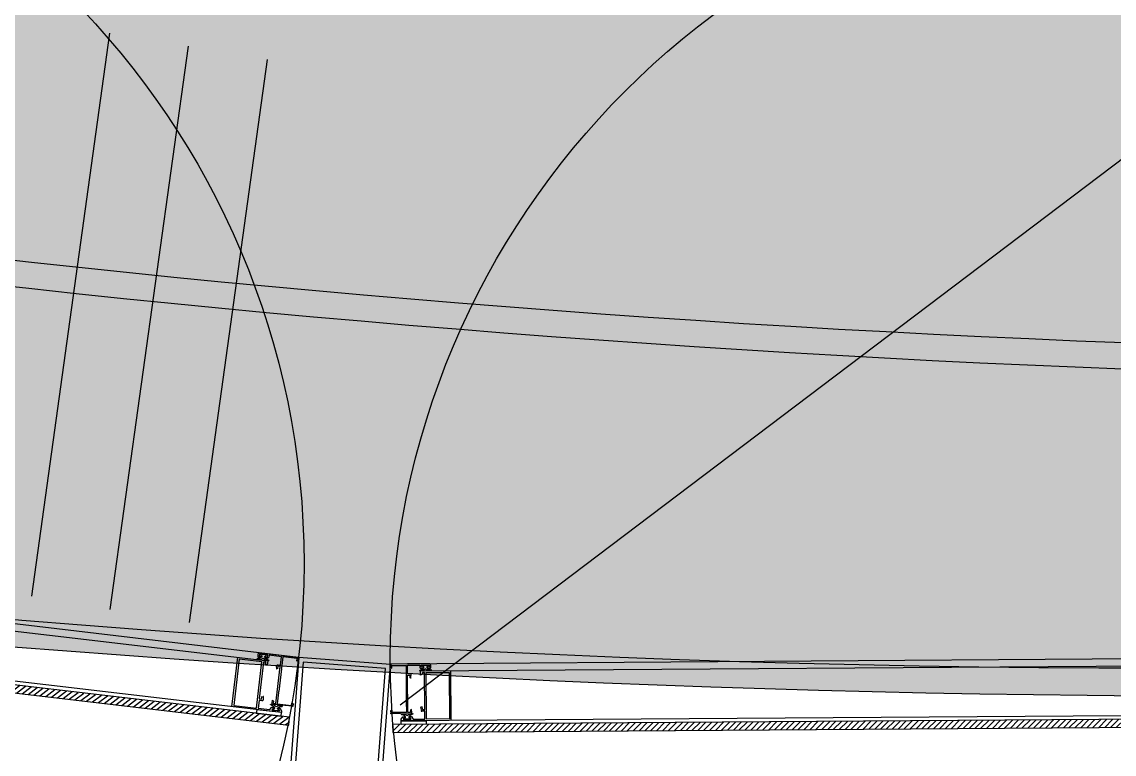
# Model space of a CAD drawing. Header units: millimetres. Extents: x 837300 to 838100, y 1173100 to 1173878.
# Drawn here: x 837829.23 to 837830.062, y 1173293.707 to 1173294.265 of the extents above; entities that cross this region are included whole.
import ezdxf

# ---------------------------------------------------------------- set-up
doc = ezdxf.new("R2010")
doc.units = ezdxf.units.MM
doc.linetypes.add('OLD-ANT-PLANTAS PROPUESTAS$0$KCIG-XR-ESTRUCTURA$0$PHANTOM2', pattern=[1.25, 0.625, -0.125, 0.125, -0.125, 0.125, -0.125])
for name, color, linetype in [('.', 255, 'Continuous'), ('INT-MUEBLES', 251, 'Continuous'), ('OLD-ANT-PLANTAS PROPUESTAS$0$A-BORDE DE LOSA PERFIL IPE', 2, 'Continuous'), ('OLD-ANT-PLANTAS PROPUESTAS$0$A-ESTRUCTURA', 5, 'Continuous'), ('OLD-ANT-PLANTAS PROPUESTAS$0$A-FONDO_253', 253, 'Continuous'), ('OLD-ANT-PLANTAS PROPUESTAS$0$KCIG-AP-DW-XR-VENTANERIA$0$A-A BORDILLO', 1, 'Continuous'), ('OLD-ANT-PLANTAS PROPUESTAS$0$KCIG-AP-DW-XR-VENTANERIA$0$A-A PERFIL ESTRUCTURAL VENTANERIA', 1, 'Continuous'), ('OLD-ANT-PLANTAS PROPUESTAS$0$KCIG-AP-DW-XR-VENTANERIA$0$A-Linea-1', 1, 'Continuous'), ('OLD-ANT-PLANTAS PROPUESTAS$0$KCIG-XR-ESTRUCTURA$0$A-estructura', 5, 'Continuous'), ('OLD-ANT-PLANTAS PROPUESTAS$0$KCIG-XR-ESTRUCTURA$0$G-LINEA DE EJE', 1, 'OLD-ANT-PLANTAS PROPUESTAS$0$KCIG-XR-ESTRUCTURA$0$PHANTOM2')]:
    doc.layers.add(name, color=color, linetype=linetype)
pattern_1 = [(360, (-849.747, 1687.621), (9e-16, 6.985), [5.08, -1.905]), (90, (-849.747, 1687.621), (-6.985, 9e-16), [5.08, -1.905])]
pattern_2 = [(360, (-849.822, 1688.314), (9e-16, 6.985), [5.08, -1.905]), (90, (-849.822, 1688.314), (-6.985, 9e-16), [5.08, -1.905])]

# ---------------------------------------------------------------- blocks, each defined once
blk = doc.blocks.new('OLD-ANT-PLANTAS PROPUESTAS$0$KCIG-XR-ESTRUCTURA$0$col 2')
at = {"layer": 'OLD-ANT-PLANTAS PROPUESTAS$0$KCIG-XR-ESTRUCTURA$0$G-LINEA DE EJE', "ltscale": 2}
blk.add_lwpolyline([(-2.77095, 0.00044), (2.76135, 0.00044)], dxfattribs=at)
blk = doc.blocks.new('OLD-ANT-PLANTAS PROPUESTAS$0$EST P2')
at = {"layer": 'OLD-ANT-PLANTAS PROPUESTAS$0$KCIG-XR-ESTRUCTURA$0$A-estructura'}
blk.add_blockref('OLD-ANT-PLANTAS PROPUESTAS$0$KCIG-XR-ESTRUCTURA$0$col 2', (2004.2953, -1443.47617), dxfattribs=at)
blk = doc.blocks.new('OLD-ANT-PLANTAS PROPUESTAS$0$KCIG-AP-DW-XR-VENTANERIA$0$A-VENT PERFIL EST')
h = blk.add_hatch()
h.set_pattern_fill('ANGLE', color=255, angle=-37.10164)
h.set_pattern_definition(pattern_1)
h.paths.add_polyline_path([(-0.035, 0.14), (0.035, 0.14), (0.035, 0), (-0.035, 0)])
h = blk.add_hatch()
h.set_pattern_fill('ANGLE', color=251, angle=-37.10164)
h.set_pattern_definition(pattern_1)
h.paths.add_polyline_path([(-0.0315, 0.1365), (0.0315, 0.1365), (0.0315, 0.0035), (-0.0315, 0.0035)], flags=16)
h.paths.add_polyline_path([(-0.035, 0.14), (0.035, 0.14), (0.035, 0), (-0.035, 0)])
at = {"layer": 'OLD-ANT-PLANTAS PROPUESTAS$0$KCIG-AP-DW-XR-VENTANERIA$0$A-A PERFIL ESTRUCTURAL VENTANERIA'}
for points in [[(-0.035, 0.14), (0.035, 0.14), (0.035, 0), (-0.035, 0)], [(-0.0315, 0.1365), (0.0315, 0.1365), (0.0315, 0.0035), (-0.0315, 0.0035)]]:
    blk.add_lwpolyline(points, close=True, dxfattribs=at)
blk = doc.blocks.new('*U214')
h = blk.add_hatch()
h.set_pattern_fill('ANGLE', color=255, angle=-37.10164)
h.set_pattern_definition(pattern_2)
edge = h.paths.add_edge_path()
edge.add_line((0.64378, -1.01252), (0.641, -1.0143))
edge.add_line((0.641, -1.0143), (0.64093, -1.01269))
edge.add_line((0.64093, -1.01269), (0.64193, -1.01205))
edge.add_line((0.64193, -1.01205), (0.64106, -1.0107))
edge.add_line((0.64106, -1.0107), (0.61733, -1.02594))
edge.add_line((0.61733, -1.02594), (0.61831, -1.02745))
edge.add_line((0.61831, -1.02745), (0.61982, -1.02648))
edge.add_arc((0.62004, -1.02681), 0.0004, 32.70472, 122.70469, ccw=False)
edge.add_line((0.62037, -1.0266), (0.62059, -1.02694))
edge.add_arc((0.62025, -1.02715), 0.0004, -57.29531, 32.70469, ccw=False)
edge.add_line((0.62047, -1.02749), (0.61853, -1.02873))
edge.add_arc((0.6181, -1.02806), 0.0008, 212.70468, 302.70468, ccw=False)
edge.add_line((0.61743, -1.02849), (0.61624, -1.02664))
edge.add_line((0.61624, -1.02664), (0.61128, -1.02983))
edge.add_line((0.61128, -1.02983), (0.61616, -1.03743))
edge.add_line((0.61616, -1.03743), (0.61842, -1.03744))
edge.add_line((0.61842, -1.03744), (0.6192, -1.03865))
edge.add_line((0.6192, -1.03865), (0.61687, -1.03864))
edge.add_line((0.61687, -1.03864), (0.62019, -1.0438))
edge.add_line((0.62019, -1.0438), (0.62114, -1.04168))
edge.add_line((0.62114, -1.04168), (0.62192, -1.04288))
edge.add_line((0.62192, -1.04288), (0.62096, -1.045))
edge.add_line((0.62096, -1.045), (0.61991, -1.04568))
edge.add_line((0.61991, -1.04568), (-0.03215, -0.03017))
edge.add_line((-0.03215, -0.03017), (-0.0311, -0.0295))
edge.add_line((-0.0311, -0.0295), (-0.02877, -0.02951))
edge.add_line((-0.02877, -0.02951), (-0.028, -0.03071))
edge.add_line((-0.028, -0.03071), (-0.03033, -0.0307))
edge.add_line((-0.03033, -0.0307), (-0.02701, -0.03586))
edge.add_line((-0.02701, -0.03586), (-0.02605, -0.03374))
edge.add_line((-0.02605, -0.03374), (-0.02528, -0.03495))
edge.add_line((-0.02528, -0.03495), (-0.02621, -0.03701))
edge.add_line((-0.02621, -0.03701), (-0.02133, -0.04462))
edge.add_line((-0.02133, -0.04462), (-0.01637, -0.04143))
edge.add_line((-0.01637, -0.04143), (-0.01755, -0.03958))
edge.add_arc((-0.01688, -0.03915), 0.0008, 122.70469, 212.7047, ccw=False)
edge.add_line((-0.01731, -0.03847), (-0.01538, -0.03723))
edge.add_arc((-0.01516, -0.03757), 0.0004, 32.70469, 122.7047, ccw=False)
edge.add_line((-0.01483, -0.03735), (-0.01461, -0.03769))
edge.add_arc((-0.01495, -0.0379), 0.0004, -57.29531, 32.70467, ccw=False)
edge.add_line((-0.01473, -0.03824), (-0.01624, -0.03921))
edge.add_line((-0.01624, -0.03921), (-0.01527, -0.04073))
edge.add_line((-0.01527, -0.04073), (0.00846, -0.02549))
edge.add_line((0.00846, -0.02549), (0.00759, -0.02414))
edge.add_line((0.00759, -0.02414), (0.00659, -0.02479))
edge.add_line((0.00659, -0.02479), (0.00515, -0.02405))
edge.add_line((0.00515, -0.02405), (0.00793, -0.02226))
edge.add_line((0.00793, -0.02226), (0.64378, -1.01252))
h = blk.add_hatch()
h.set_pattern_fill('ANSI31', color=251, scale=0.001, angle=-94.39695)
h.set_pattern_definition([(347.70468591, (960.855884, 1626.9703535), (0.0006761177685, 0.003102175005), [])])
h.paths.add_polyline_path([(-0.03798, -0.02609), (-0.04303, -0.02933), (0.61615, -1.05592), (0.6212, -1.05268)])
h = blk.add_hatch()
h.set_pattern_fill('ANGLE', color=255, angle=-37.10164)
h.set_pattern_definition(pattern_2)
h.paths.add_polyline_path([(0.61991, -1.04568), (0.60964, -1.02969), (0.60737, -1.03115), (0.61764, -1.04713)])
edge = h.paths.add_edge_path()
edge.add_line((0.61806, -1.03911), (0.61744, -1.03951))
edge.add_line((0.61744, -1.03951), (0.61962, -1.04292))
edge.add_line((0.61962, -1.04292), (0.62025, -1.04252))
edge.add_line((0.62025, -1.04252), (0.62007, -1.04224))
edge.add_arc((0.62082, -1.04205), 0.000773, 71.85576, 194.25823, ccw=False)
edge.add_arc((0.61998, -1.04637), 0.00517, 40.86317, 77.96966, ccw=False)
edge.add_arc((0.62406, -1.04281), 0.000248, 226.44778, 392.70463)
edge.add_arc((0.61897, -1.04527), 0.00591, 26.09954, 70.86878)
edge.add_arc((0.61502, -1.03913), 0.00591, 354.54059, 399.30983)
edge.add_arc((0.61938, -1.03552), 0.000248, 32.70469, 198.96154)
edge.add_arc((0.61443, -1.03775), 0.00519, -12.49466, 24.48056, ccw=False)
edge.add_arc((0.61873, -1.03879), 0.000769, 230.63352, 354.07124, ccw=False)
edge.add_line((0.61824, -1.03939), (0.61806, -1.03911))
edge.add_line((0.61806, -1.03911), (0.61824, -1.03939))
edge.add_line((0.61824, -1.03939), (0.61806, -1.03911))
edge = h.paths.add_edge_path()
edge.add_line((0.64591, -1.00924), (0.64653, -1.00884))
edge.add_line((0.64653, -1.00884), (0.64435, -1.00544))
edge.add_line((0.64435, -1.00544), (0.64372, -1.00584))
edge.add_line((0.64372, -1.00584), (0.6439, -1.00612))
edge.add_arc((0.64315, -1.00631), 0.000773, -108.14423, 14.25824, ccw=False)
edge.add_arc((0.64399, -1.00198), 0.00517, 220.86316, 257.96966, ccw=False)
edge.add_arc((0.63991, -1.00555), 0.000248, 46.44784, 212.70468)
edge.add_arc((0.645, -1.00308), 0.00591, 206.09954, 250.86878)
edge.add_arc((0.64895, -1.00923), 0.00591, 174.54059, 219.30984)
edge.add_arc((0.64459, -1.01283), 0.000248, 212.70469, 378.96153)
edge.add_arc((0.64954, -1.0106), 0.00519, 167.50534, 204.48057, ccw=False)
edge.add_arc((0.64524, -1.00956), 0.000769, 50.63353, 174.07124, ccw=False)
edge.add_line((0.64573, -1.00897), (0.64591, -1.00924))
edge.add_line((0.64591, -1.00924), (0.64573, -1.00897))
edge.add_line((0.64573, -1.00897), (0.64591, -1.00924))
h = blk.add_hatch()
h.set_pattern_fill('ANGLE', color=255, angle=-37.10164)
h.set_pattern_definition(pattern_2)
edge = h.paths.add_edge_path()
edge.add_line((0.64569, -1.02409), (0.6456, -1.02451))
edge.add_line((0.6456, -1.02451), (0.63096, -1.03391))
edge.add_line((0.63096, -1.03391), (0.63054, -1.03382))
edge.add_line((0.63054, -1.03382), (0.63045, -1.03423))
edge.add_line((0.63045, -1.03423), (0.62317, -1.03891))
edge.add_line((0.62317, -1.03891), (0.62906, -1.04808))
edge.add_line((0.62906, -1.04808), (0.6307, -1.04702))
edge.add_line((0.6307, -1.04702), (0.63069, -1.04828))
edge.add_line((0.63069, -1.04828), (0.62917, -1.04926))
edge.add_arc((0.6289, -1.04884), 0.0005, 212.70467, 302.70467, ccw=False)
edge.add_line((0.62848, -1.04911), (0.62064, -1.03691))
edge.add_arc((0.62148, -1.03637), 0.001, 122.70468, 212.70468, ccw=False)
edge.add_line((0.62094, -1.03553), (0.62288, -1.03428))
edge.add_line((0.62288, -1.03428), (0.62293, -1.03544))
edge.add_line((0.62293, -1.03544), (0.62148, -1.03637))
edge.add_line((0.62148, -1.03637), (0.62257, -1.03805))
edge.add_line((0.62257, -1.03805), (0.64655, -1.02265))
edge.add_line((0.64655, -1.02265), (0.64557, -1.02114))
edge.add_line((0.64557, -1.02114), (0.64406, -1.02211))
edge.add_arc((0.64384, -1.02177), 0.0004, 212.70471, 302.70471, ccw=False)
edge.add_line((0.64351, -1.02199), (0.6434, -1.02182))
edge.add_arc((0.64374, -1.0216), 0.0004, 122.70472, 212.70472, ccw=False)
edge.add_line((0.64352, -1.02127), (0.64503, -1.02029))
edge.add_arc((0.64557, -1.02114), 0.001, 32.70471, 122.70471, ccw=False)
edge.add_line((0.64642, -1.0206), (0.64739, -1.02211))
edge.add_line((0.64739, -1.02211), (0.65282, -1.01863))
edge.add_line((0.65282, -1.01863), (0.64768, -1.01063))
edge.add_line((0.64768, -1.01063), (0.64646, -1.01142))
edge.add_arc((0.64592, -1.01057), 0.001, 212.70469, 302.70469, ccw=False)
edge.add_line((0.64508, -1.01111), (0.64419, -1.00973))
edge.add_line((0.64419, -1.00973), (0.64503, -1.00919))
edge.add_line((0.64503, -1.00919), (0.64592, -1.01057))
edge.add_line((0.64592, -1.01057), (0.64714, -1.00979))
edge.add_line((0.64714, -1.00979), (0.64374, -1.00449))
edge.add_line((0.64374, -1.00449), (0.64252, -1.00527))
edge.add_line((0.64252, -1.00527), (0.64341, -1.00666))
edge.add_line((0.64341, -1.00666), (0.64257, -1.0072))
edge.add_line((0.64257, -1.0072), (0.64168, -1.00581))
edge.add_arc((0.64252, -1.00527), 0.001, 122.70469, 212.70469, ccw=False)
edge.add_line((0.64198, -1.00443), (0.64324, -1.00362))
edge.add_arc((0.64378, -1.00446), 0.001, 32.70469, 122.70469, ccw=False)
edge.add_line((0.64462, -1.00392), (0.65354, -1.01781))
edge.add_line((0.65354, -1.01781), (0.65345, -1.01822))
edge.add_line((0.65345, -1.01822), (0.65386, -1.01831))
edge.add_line((0.65386, -1.01831), (0.66045, -1.02858))
edge.add_arc((0.66003, -1.02885), 0.0005, -57.29529, 32.70471, ccw=False)
edge.add_line((0.6603, -1.02927), (0.65878, -1.03024))
edge.add_line((0.65878, -1.03024), (0.65763, -1.02973))
edge.add_line((0.65763, -1.02973), (0.65927, -1.02868))
edge.add_line((0.65927, -1.02868), (0.65338, -1.01951))
edge.add_line((0.65338, -1.01951), (0.6461, -1.02418))
edge.add_line((0.6461, -1.02418), (0.64569, -1.02409))
at = {"color": 2}
blk.add_lwpolyline([(0.64378, -1.01252), (0.641, -1.0143), (0.64093, -1.01269), (0.64193, -1.01205), (0.64106, -1.0107), (0.61733, -1.02594), (0.61831, -1.02745), (0.61982, -1.02648, -0.414213), (0.62037, -1.0266), (0.62059, -1.02694, -0.414214), (0.62047, -1.02749), (0.61853, -1.02873, -0.414214), (0.61743, -1.02849), (0.61624, -1.02664), (0.61128, -1.02983), (0.61616, -1.03743), (0.61842, -1.03744), (0.6192, -1.03865), (0.61687, -1.03864), (0.62019, -1.0438), (0.62114, -1.04168), (0.62192, -1.04288), (0.62096, -1.045), (0.61991, -1.04568), (-0.03215, -0.03017)], format="xyb", dxfattribs=at)
for points in [[(0.00793, -0.02226), (0.64378, -1.01252)], [(0.59938, -1.0137), (0.63135, -0.99317)]]:
    blk.add_lwpolyline(points, dxfattribs=at)
blk.add_lwpolyline([(0.60117, -1.01409), (0.61057, -1.02873), (0.64036, -1.00961), (0.63096, -0.99496)], close=True, dxfattribs=at)
blk.add_lwpolyline([(0.64569, -1.02409), (0.6456, -1.02451), (0.63096, -1.03391), (0.63054, -1.03382), (0.63045, -1.03423), (0.62317, -1.03891), (0.62906, -1.04808), (0.6307, -1.04702), (0.63069, -1.04828), (0.62917, -1.04926, -0.414214), (0.62848, -1.04911), (0.62064, -1.03691, -0.414214), (0.62094, -1.03553), (0.62288, -1.03428), (0.62293, -1.03544), (0.62148, -1.03637), (0.62257, -1.03805), (0.64655, -1.02265), (0.64557, -1.02114), (0.64406, -1.02211, -0.414214), (0.64351, -1.02199), (0.6434, -1.02182, -0.414214), (0.64352, -1.02127), (0.64503, -1.02029, -0.414214), (0.64642, -1.0206), (0.64739, -1.02211), (0.65282, -1.01863), (0.64768, -1.01063), (0.64646, -1.01142, -0.414214), (0.64508, -1.01111), (0.64419, -1.00973), (0.64503, -1.00919), (0.64592, -1.01057), (0.64714, -1.00979), (0.64374, -1.00449), (0.64252, -1.00527), (0.64341, -1.00666), (0.64257, -1.0072), (0.64168, -1.00581, -0.414214), (0.64198, -1.00443), (0.64324, -1.00362, -0.414214), (0.64462, -1.00392), (0.65354, -1.01781), (0.65345, -1.01822), (0.65386, -1.01831), (0.66045, -1.02858, -0.414214), (0.6603, -1.02927), (0.65878, -1.03024), (0.65763, -1.02973), (0.65927, -1.02868), (0.65338, -1.01951), (0.6461, -1.02418)], format="xyb", close=True, dxfattribs=at)
at = {"color": 253}
for points in [[(0.64591, -1.00924), (0.64653, -1.00884), (0.64435, -1.00544), (0.64372, -1.00584), (0.6439, -1.00612, -0.591413), (0.64291, -1.00704, -0.163337), (0.64008, -1.00537, 0.886725), (0.6397, -1.00568, 0.197866), (0.64307, -1.00866, 0.197866), (0.64438, -1.01297, 0.886725), (0.64482, -1.01275, -0.162749), (0.64448, -1.00948, -0.597526), (0.64573, -1.00897), (0.64591, -1.00924), (0.64573, -1.00897)], [(0.61806, -1.03911), (0.61744, -1.03951), (0.61962, -1.04292), (0.62025, -1.04252), (0.62007, -1.04224, -0.591413), (0.62106, -1.04131, -0.163337), (0.62389, -1.04299, 0.886725), (0.62427, -1.04267, 0.197866), (0.6209, -1.03969, 0.197866), (0.61959, -1.03539, 0.886725), (0.61915, -1.0356, -0.162749), (0.61949, -1.03887, -0.597526), (0.61824, -1.03939), (0.61806, -1.03911), (0.61824, -1.03939)]]:
    blk.add_lwpolyline(points, format="xyb", close=True, dxfattribs=at)
blk.add_lwpolyline([(0.61991, -1.04568), (0.60964, -1.02969), (0.60737, -1.03115), (0.61764, -1.04713)], close=True, dxfattribs=at)
at = {"layer": 'Defpoints'}
blk.add_circle((0.33036, -0.5145), 0.61143, dxfattribs=at)
at = {"layer": 'OLD-ANT-PLANTAS PROPUESTAS$0$KCIG-AP-DW-XR-VENTANERIA$0$A-Linea-1'}
blk.add_line((0.66072, -1.029), (0, 0), dxfattribs=at)
blk.add_lwpolyline([(-0.03798, -0.02609), (-0.04303, -0.02933), (0.61615, -1.05592), (0.6212, -1.05268)], close=True, dxfattribs=at)
blk = doc.blocks.new('*U215')
h = blk.add_hatch()
h.set_pattern_fill('ANGLE', color=255, angle=-37.10164)
h.set_pattern_definition(pattern_2)
edge = h.paths.add_edge_path()
edge.add_line((0.00016, -0.01581), (-0.00026, -0.01577))
edge.add_line((-0.00026, -0.01577), (-0.01363, -0.02691))
edge.add_line((-0.01363, -0.02691), (-0.01367, -0.02734))
edge.add_line((-0.01367, -0.02734), (-0.01409, -0.0273))
edge.add_line((-0.01409, -0.0273), (-0.02074, -0.03284))
edge.add_line((-0.02074, -0.03284), (-0.02771, -0.02446))
edge.add_line((-0.02771, -0.02446), (-0.02622, -0.02321))
edge.add_line((-0.02622, -0.02321), (-0.02742, -0.02285))
edge.add_line((-0.02742, -0.02285), (-0.02881, -0.02401))
edge.add_arc((-0.02849, -0.02439), 0.0005, 129.80608, 219.80608)
edge.add_line((-0.02887, -0.02471), (-0.01959, -0.03585))
edge.add_arc((-0.01882, -0.03521), 0.001, 219.80607, 309.80607)
edge.add_line((-0.01818, -0.03598), (-0.01641, -0.03451))
edge.add_line((-0.01641, -0.03451), (-0.0175, -0.03411))
edge.add_line((-0.0175, -0.03411), (-0.01882, -0.03521))
edge.add_line((-0.01882, -0.03521), (-0.0201, -0.03367))
edge.add_line((-0.0201, -0.03367), (0.00179, -0.01543))
edge.add_line((0.00179, -0.01543), (0.00294, -0.01681))
edge.add_line((0.00294, -0.01681), (0.00156, -0.01796))
edge.add_arc((0.00182, -0.01827), 0.0004, 129.80603, 219.80603)
edge.add_line((0.00151, -0.01853), (0.00164, -0.01868))
edge.add_arc((0.00195, -0.01842), 0.0004, 219.80607, 309.80607)
edge.add_line((0.0022, -0.01873), (0.00359, -0.01758))
edge.add_arc((0.00294, -0.01681), 0.001, 309.80607, 399.80607)
edge.add_line((0.00371, -0.01617), (0.00256, -0.01479))
edge.add_line((0.00256, -0.01479), (0.00752, -0.01066))
edge.add_line((0.00752, -0.01066), (0.0136, -0.01796))
edge.add_line((0.0136, -0.01796), (0.01248, -0.01889))
edge.add_arc((0.01312, -0.01965), 0.001, 129.80607, 219.80607)
edge.add_line((0.01236, -0.02029), (0.01341, -0.02156))
edge.add_line((0.01341, -0.02156), (0.01418, -0.02092))
edge.add_line((0.01418, -0.02092), (0.01312, -0.01965))
edge.add_line((0.01312, -0.01965), (0.01424, -0.01873))
edge.add_line((0.01424, -0.01873), (0.01827, -0.02357))
edge.add_line((0.01827, -0.02357), (0.01716, -0.02449))
edge.add_line((0.01716, -0.02449), (0.0161, -0.02323))
edge.add_line((0.0161, -0.02323), (0.01533, -0.02387))
edge.add_line((0.01533, -0.02387), (0.01639, -0.02513))
edge.add_arc((0.01716, -0.02449), 0.001, 219.80608, 309.80608)
edge.add_line((0.0178, -0.02526), (0.01895, -0.0243))
edge.add_arc((0.01831, -0.02353), 0.001, 309.80608, 399.80608)
edge.add_line((0.01908, -0.02289), (0.00851, -0.01022))
edge.add_line((0.00851, -0.01022), (0.00809, -0.01018))
edge.add_line((0.00809, -0.01018), (0.00813, -0.00976))
edge.add_line((0.00813, -0.00976), (0.00032, -0.00038))
edge.add_arc((-0.00006, -0.0007), 0.0005, 39.80607, 129.80607)
edge.add_line((-0.00038, -0.00032), (-0.00177, -0.00148))
edge.add_line((-0.00177, -0.00148), (-0.00163, -0.00273))
edge.add_line((-0.00163, -0.00273), (-0.00013, -0.00148))
edge.add_line((-0.00013, -0.00148), (0.00684, -0.00985))
edge.add_line((0.00684, -0.00985), (0.0002, -0.01539))
edge.add_line((0.0002, -0.01539), (0.00016, -0.01581))
h = blk.add_hatch()
h.set_pattern_fill('ANGLE', color=255, angle=-37.10164)
h.set_pattern_definition(pattern_2)
h.paths.add_polyline_path([(-0.02817, -0.03392), (-0.01601, -0.04851), (-0.01808, -0.05024), (-0.03025, -0.03565)])
edge = h.paths.add_edge_path()
edge.add_line((-0.02247, -0.03765), (-0.02304, -0.03813))
edge.add_line((-0.02304, -0.03813), (-0.02563, -0.03502))
edge.add_line((-0.02563, -0.03502), (-0.02506, -0.03454))
edge.add_line((-0.02506, -0.03454), (-0.02485, -0.03479))
edge.add_arc((-0.02444, -0.03414), 0.000773, 238.25253, 360.65501)
edge.add_arc((-0.02881, -0.03364), 0.00517, 354.5411, 391.64759)
edge.add_arc((-0.02419, -0.03081), 0.000248, 39.80608, 206.06292, ccw=False)
edge.add_arc((-0.02807, -0.03494), 0.00591, 1.64198, 46.41122, ccw=False)
edge.add_arc((-0.0234, -0.04054), 0.00591, 33.20092, 77.97016, ccw=False)
edge.add_arc((-0.01865, -0.03747), 0.000248, -126.45077, 39.80607, ccw=False)
edge.add_arc((-0.02226, -0.04152), 0.00519, 48.03019, 85.00542)
edge.add_arc((-0.02197, -0.03711), 0.000769, 78.43953, 201.87724)
edge.add_line((-0.02268, -0.0374), (-0.02247, -0.03765))
edge.add_line((-0.02247, -0.03765), (-0.02268, -0.0374))
edge.add_line((-0.02268, -0.0374), (-0.02247, -0.03765))
edge = h.paths.add_edge_path()
edge.add_line((0.01439, -0.02007), (0.01496, -0.01959))
edge.add_line((0.01496, -0.01959), (0.01755, -0.0227))
edge.add_line((0.01755, -0.0227), (0.01698, -0.02318))
edge.add_line((0.01698, -0.02318), (0.01677, -0.02292))
edge.add_arc((0.01636, -0.02358), 0.000773, 58.25253, 180.655)
edge.add_arc((0.02073, -0.02408), 0.00517, 174.54109, 211.64759)
edge.add_arc((0.01611, -0.0269), 0.000248, -140.19392, 26.06292, ccw=False)
edge.add_arc((0.01999, -0.02278), 0.00591, 181.64198, 226.41123, ccw=False)
edge.add_arc((0.01532, -0.01717), 0.00591, 213.20092, 257.97016, ccw=False)
edge.add_arc((0.01057, -0.02025), 0.000248, 53.54923, 219.80607, ccw=False)
edge.add_arc((0.01418, -0.01619), 0.00519, 228.03019, 265.00542)
edge.add_arc((0.01389, -0.02061), 0.000769, 258.43953, 381.87724)
edge.add_line((0.0146, -0.02032), (0.01439, -0.02007))
edge.add_line((0.01439, -0.02007), (0.0146, -0.02032))
edge.add_line((0.0146, -0.02032), (0.01439, -0.02007))
h = blk.add_hatch()
h.set_pattern_fill('ANGLE', color=255, angle=-37.10164)
h.set_pattern_definition(pattern_2)
edge = h.paths.add_edge_path()
edge.add_line((0.76401, -0.92517), (0.76148, -0.92728))
edge.add_line((0.76148, -0.92728), (0.7612, -0.92569))
edge.add_line((0.7612, -0.92569), (0.76212, -0.92492))
edge.add_line((0.76212, -0.92492), (0.76109, -0.92369))
edge.add_line((0.76109, -0.92369), (0.73943, -0.94175))
edge.add_line((0.73943, -0.94175), (0.74058, -0.94313))
edge.add_line((0.74058, -0.94313), (0.74197, -0.94198))
edge.add_arc((0.74222, -0.94229), 0.0004, 39.80611, 129.80607, ccw=False)
edge.add_line((0.74253, -0.94203), (0.74279, -0.94234))
edge.add_arc((0.74248, -0.94259), 0.0004, -50.19392, 39.80608, ccw=False)
edge.add_line((0.74273, -0.9429), (0.74097, -0.94437))
edge.add_arc((0.74046, -0.94376), 0.0008, 219.80607, 309.80607, ccw=False)
edge.add_line((0.73984, -0.94427), (0.73843, -0.94258))
edge.add_line((0.73843, -0.94258), (0.7339, -0.94636))
edge.add_line((0.7339, -0.94636), (0.73969, -0.9533))
edge.add_line((0.73969, -0.9533), (0.74194, -0.95303))
edge.add_line((0.74194, -0.95303), (0.74285, -0.95413))
edge.add_line((0.74285, -0.95413), (0.74054, -0.95441))
edge.add_line((0.74054, -0.95441), (0.74447, -0.95912))
edge.add_line((0.74447, -0.95912), (0.74516, -0.9569))
edge.add_line((0.74516, -0.9569), (0.74607, -0.958))
edge.add_line((0.74607, -0.958), (0.74538, -0.96022))
edge.add_line((0.74538, -0.96022), (0.74442, -0.96102))
edge.add_line((0.74442, -0.96102), (-0.02817, -0.03392))
edge.add_line((-0.02817, -0.03392), (-0.02721, -0.03312))
edge.add_line((-0.02721, -0.03312), (-0.0249, -0.03284))
edge.add_line((-0.0249, -0.03284), (-0.02399, -0.03394))
edge.add_line((-0.02399, -0.03394), (-0.0263, -0.03422))
edge.add_line((-0.0263, -0.03422), (-0.02237, -0.03893))
edge.add_line((-0.02237, -0.03893), (-0.02168, -0.03671))
edge.add_line((-0.02168, -0.03671), (-0.02077, -0.0378))
edge.add_line((-0.02077, -0.0378), (-0.02144, -0.03997))
edge.add_line((-0.02144, -0.03997), (-0.01565, -0.04691))
edge.add_line((-0.01565, -0.04691), (-0.01112, -0.04314))
edge.add_line((-0.01112, -0.04314), (-0.01253, -0.04145))
edge.add_arc((-0.01191, -0.04093), 0.0008, 129.80608, 219.80609, ccw=False)
edge.add_line((-0.01242, -0.04032), (-0.01066, -0.03885))
edge.add_arc((-0.0104, -0.03915), 0.0004, 39.80608, 129.80609, ccw=False)
edge.add_line((-0.01009, -0.0389), (-0.00984, -0.0392))
edge.add_arc((-0.01015, -0.03946), 0.0004, -50.19392, 39.80605, ccw=False)
edge.add_line((-0.00989, -0.03977), (-0.01127, -0.04092))
edge.add_line((-0.01127, -0.04092), (-0.01012, -0.0423))
edge.add_line((-0.01012, -0.0423), (0.01154, -0.02425))
edge.add_line((0.01154, -0.02425), (0.01052, -0.02302))
edge.add_line((0.01052, -0.02302), (0.0096, -0.02378))
edge.add_line((0.0096, -0.02378), (0.00809, -0.02323))
edge.add_line((0.00809, -0.02323), (0.01062, -0.02111))
edge.add_line((0.01062, -0.02111), (0.76401, -0.92517))
h = blk.add_hatch()
h.set_pattern_fill('ANSI31', color=251, scale=0.001, angle=-87.29556)
h.set_pattern_definition([(354.80607484, (752.3500264, 1733.2760884), (0.000287423194, 0.0031619634577), [])])
h.paths.add_polyline_path([(-0.03447, -0.03058), (-0.03907, -0.03443), (0.74196, -0.97165), (0.74657, -0.96781)])
at = {"color": 2}
blk.add_lwpolyline([(0.00016, -0.01581), (-0.00026, -0.01577), (-0.01363, -0.02691), (-0.01367, -0.02734), (-0.01409, -0.0273), (-0.02074, -0.03284), (-0.02771, -0.02446), (-0.02622, -0.02321), (-0.02742, -0.02285), (-0.02881, -0.02401, 0.414214), (-0.02887, -0.02471), (-0.01959, -0.03585, 0.414214), (-0.01818, -0.03598), (-0.01641, -0.03451), (-0.0175, -0.03411), (-0.01882, -0.03521), (-0.0201, -0.03367), (0.00179, -0.01543), (0.00294, -0.01681), (0.00156, -0.01796, 0.414214), (0.00151, -0.01853), (0.00164, -0.01868, 0.414214), (0.0022, -0.01873), (0.00359, -0.01758, 0.414214), (0.00371, -0.01617), (0.00256, -0.01479), (0.00752, -0.01066), (0.0136, -0.01796), (0.01248, -0.01889, 0.414214), (0.01236, -0.02029), (0.01341, -0.02156), (0.01418, -0.02092), (0.01312, -0.01965), (0.01424, -0.01873), (0.01827, -0.02357), (0.01716, -0.02449), (0.0161, -0.02323), (0.01533, -0.02387), (0.01639, -0.02513, 0.414214), (0.0178, -0.02526), (0.01895, -0.0243, 0.414214), (0.01908, -0.02289), (0.00851, -0.01022), (0.00809, -0.01018), (0.00813, -0.00976), (0.00032, -0.00038, 0.414214), (-0.00038, -0.00032), (-0.00177, -0.00148), (-0.00163, -0.00273), (-0.00013, -0.00148), (0.00684, -0.00985), (0.0002, -0.01539)], format="xyb", close=True, dxfattribs=at)
blk.add_lwpolyline([(0.74442, -0.96102), (-0.02817, -0.03392), (-0.02721, -0.03312), (-0.0249, -0.03284), (-0.02399, -0.03394), (-0.0263, -0.03422), (-0.02237, -0.03893), (-0.02168, -0.03671), (-0.02077, -0.0378), (-0.02144, -0.03997), (-0.01565, -0.04691), (-0.01112, -0.04314), (-0.01253, -0.04145, -0.414214), (-0.01242, -0.04032), (-0.01066, -0.03885, -0.414214), (-0.01009, -0.0389), (-0.00984, -0.0392, -0.414213), (-0.00989, -0.03977), (-0.01127, -0.04092), (-0.01012, -0.0423), (0.01154, -0.02425), (0.01052, -0.02302), (0.0096, -0.02378), (0.00809, -0.02323), (0.01062, -0.02111), (0.76401, -0.92517)], format="xyb", dxfattribs=at)
at = {"color": 253}
for points in [[(0.01439, -0.02007), (0.01496, -0.01959), (0.01755, -0.0227), (0.01698, -0.02318), (0.01677, -0.02292, 0.591413), (0.01559, -0.02359, 0.163337), (0.01633, -0.02679, -0.886725), (0.01592, -0.02706, -0.197866), (0.01409, -0.02295, -0.197866), (0.01038, -0.02041, -0.886725), (0.01071, -0.02005, 0.162749), (0.01373, -0.02136, 0.597526), (0.0146, -0.02032), (0.01439, -0.02007), (0.0146, -0.02032)], [(-0.02247, -0.03765), (-0.02304, -0.03813), (-0.02563, -0.03502), (-0.02506, -0.03454), (-0.02485, -0.03479, 0.591413), (-0.02367, -0.03413, 0.163337), (-0.02441, -0.03092, -0.886725), (-0.024, -0.03066, -0.197866), (-0.02217, -0.03477, -0.197866), (-0.01846, -0.03731, -0.886725), (-0.01879, -0.03767, 0.162749), (-0.02181, -0.03636, 0.597526), (-0.02268, -0.0374), (-0.02247, -0.03765), (-0.02268, -0.0374)]]:
    blk.add_lwpolyline(points, format="xyb", close=True, dxfattribs=at)
at = {"color": 2}
blk.add_lwpolyline([(-0.00368, -0.06128), (-0.01482, -0.04791), (0.01238, -0.02525), (0.02352, -0.03862)], close=True, dxfattribs=at)
at = {"color": 253}
blk.add_lwpolyline([(-0.02817, -0.03392), (-0.01601, -0.04851), (-0.01808, -0.05024), (-0.03025, -0.03565)], close=True, dxfattribs=at)
at = {"color": 2}
blk.add_lwpolyline([(-0.00385, -0.06311), (0.02535, -0.03878)], dxfattribs=at)
at = {"layer": 'Defpoints'}
blk.add_circle((0.39143, -0.46971), 0.61143, dxfattribs=at)
at = {"layer": 'OLD-ANT-PLANTAS PROPUESTAS$0$KCIG-AP-DW-XR-VENTANERIA$0$A-Linea-1'}
blk.add_line((0.78287, -0.93942), (0, 0), dxfattribs=at)
blk.add_lwpolyline([(-0.03447, -0.03058), (-0.03907, -0.03443), (0.74196, -0.97165), (0.74657, -0.96781)], close=True, dxfattribs=at)

msp = doc.modelspace()

# ---------------------------------------------------------------- hatches: boundary and pattern name
at = {"layer": '.', "true_color": 0xffffff}
h = msp.add_hatch(color=7, dxfattribs=at)
h.dxf.hatch_style = 1
edge = h.paths.add_edge_path()
edge.add_line((837828.24733, 1173293.90889), (837828.35551, 1173294.5434))
edge.add_arc((837829.79947, 1173299.33432), 5.00379, 253.22746, 280.98834)
edge.add_line((837830.75323, 1173294.42227), (837830.86119, 1173293.77252))
edge.add_arc((837830.15845, 1173305.42114), 11.6698, 260.57442, 273.452358, ccw=False)
at = {"layer": 'OLD-ANT-PLANTAS PROPUESTAS$0$A-FONDO_253'}
h = msp.add_hatch(color=256, dxfattribs=at)
h.dxf.hatch_style = 1
edge = h.paths.add_edge_path(flags=16)
edge.add_arc((837846.53015, 1173295.95391), 7.58681, 283.247078, 358.059358, ccw=False)
edge.add_arc((837850.9885, 1173281.93278), 7.17194, 112.286175, 191.82687)
edge.add_arc((837834.73475, 1173278.78977), 9.38442, -50.435837, 10.269772, ccw=False)
edge.add_arc((837836.75015, 1173276.39173), 6.2521, 215.492649, 309.323227, ccw=False)
edge.add_arc((837839.3233, 1173278.17817), 9.38442, 124.2365, 215.251713, ccw=False)
edge.add_arc((837831.60603, 1173289.39269), 4.22928, 305.19339, 455.52049)
edge.add_arc((837830.09524, 1173303.88022), 10.33698, 219.236871, 276.130544, ccw=False)
edge.add_arc((837827.43081, 1173301.68764), 6.88642, 124.759964, 219.129469, ccw=False)
edge.add_arc((837829.38218, 1173298.84182), 10.33698, 56.261312, 124.652562, ccw=False)
edge.add_arc((837840.80398, 1173317.23205), 11.32236, 239.886565, 421.47065)
edge.add_arc((837858.65965, 1173341.40014), 18.89914, 173.43872, 228.802635, ccw=False)
edge.add_arc((837850.17524, 1173342.3759), 10.35881, 80.764789, 173.438122, ccw=False)
edge.add_arc((837848.80443, 1173333.9463), 18.89914, 8.127457, 80.764197, ccw=False)
edge.add_arc((837881.84513, 1173340.77683), 14.92256, 196.181571, 260.449656)
edge.add_arc((837878.03597, 1173314.58227), 11.556, 37.219165, 83.374615, ccw=False)
edge.add_arc((837882.51768, 1173318.45), 5.65968, -57.8326, 33.4794, ccw=False)
edge.add_arc((837879.2428, 1173323.83391), 11.96104, 260.107358, 301.716178, ccw=False)
edge.add_arc((837872.69888, 1173296.56774), 16.1206, 73.831524, 104.338315)
edge.add_arc((837874.28342, 1173292.54741), 20.41524, 105.852793, 171.125193)
edge = h.paths.add_edge_path()
edge.add_arc((837846.53015, 1173295.95391), 7.73681, 283.335779, 357.991604, ccw=False)
edge.add_arc((837850.9885, 1173281.93278), 7.02194, 112.381936, 191.843349)
edge.add_arc((837834.73475, 1173278.78977), 9.53442, -50.437728, 10.282135, ccw=False)
edge.add_arc((837836.75015, 1173276.39173), 6.4021, 215.489821, 309.326055, ccw=False)
edge.add_arc((837839.3233, 1173278.17817), 9.53442, 124.244125, 215.253605, ccw=False)
edge.add_arc((837831.60603, 1173289.39269), 4.07928, 305.21075, 455.50942)
edge.add_arc((837830.09524, 1173303.88022), 10.48698, 219.236105, 276.126126, ccw=False)
edge.add_arc((837827.43081, 1173301.68764), 7.03642, 124.758817, 219.130616, ccw=False)
edge.add_arc((837829.38218, 1173298.84182), 10.48698, 56.287428, 124.653329, ccw=False)
edge.add_arc((837840.80398, 1173317.23205), 11.17236, 239.910741, 421.555586)
edge.add_arc((837858.65965, 1173341.40014), 19.04914, 173.43872, 228.852983, ccw=False)
edge.add_arc((837850.17524, 1173342.3759), 10.50881, 80.764793, 173.438126, ccw=False)
edge.add_arc((837848.80443, 1173333.9463), 19.04914, 8.159366, 80.764199, ccw=False)
edge.add_arc((837881.84513, 1173340.77683), 14.77256, 196.222345, 260.434889)
edge.add_arc((837878.03597, 1173314.58227), 11.706, 37.195275, 83.355763, ccw=False)
edge.add_arc((837882.51768, 1173318.45), 5.80968, -57.83845, 33.527853, ccw=False)
edge.add_arc((837879.2428, 1173323.83391), 12.11104, 260.068243, 301.718963, ccw=False)
edge.add_arc((837872.69888, 1173296.56774), 15.9706, 73.802184, 104.331206)
edge.add_arc((837874.28342, 1173292.54741), 20.26524, 105.858401, 171.099673)

# ---------------------------------------------------------------- linework, layer by layer
at = {"layer": 'INT-MUEBLES', "elevation": 0}
msp.add_lwpolyline([(837828.24733, 1173293.90889), (837828.35551, 1173294.5434, 0.121726), (837830.75323, 1173294.42227), (837830.86119, 1173293.77252, -0.05625), (837828.24733, 1173293.90889)], format="xyb", dxfattribs=at)
at = {"layer": 'INT-MUEBLES'}
for points in [[(837829.23758, 1173293.82765), (837829.29712, 1173294.25652)], [(837829.29735, 1173293.81758), (837829.35689, 1173294.24645)], [(837829.3577, 1173293.80762), (837829.41723, 1173294.2365)]]:
    msp.add_lwpolyline(points, dxfattribs=at)
for points in [[(837828.41121, 1173294.20166, 0.049014), (837830.72314, 1173294.01381, 0.049014)], [(837828.40765, 1173294.18198, 0.049014), (837830.72348, 1173293.99381)]]:
    msp.add_lwpolyline(points, format="xyb", dxfattribs=at)
at = {"layer": 'OLD-ANT-PLANTAS PROPUESTAS$0$A-BORDE DE LOSA PERFIL IPE'}
for points in [[(837854.2622, 1173295.68277, -0.33778), (837848.3147, 1173288.42572, 0.361311), (837844.11605, 1173280.49162, -0.271319), (837840.80737, 1173271.43937, -0.433963), (837831.53744, 1173272.67494, -0.419383), (837833.95809, 1173286.05977, 0.7694), (837831.21438, 1173293.45313, -0.253457), (837821.9726, 1173297.24702, -0.436743), (837823.41919, 1173307.46848, -0.307477), (837835.20274, 1173307.56522, 1.014458), (837846.12544, 1173327.05568, -0.246615), (837839.73528, 1173343.57681, -0.427946), (837851.86178, 1173352.74849, -0.32784), (837867.66074, 1173336.64988, 0.287749), (837879.3904, 1173326.20964, -0.204182), (837887.36073, 1173321.65893, -0.421215), (837885.61022, 1173313.53182, -0.183763), (837877.15395, 1173311.90437, 0.134002), (837868.74573, 1173312.04135, 0.292616), (837854.2622, 1173295.68277)], [(837854.1126, 1173295.69699, -0.338541), (837848.26867, 1173288.56898, 0.361702), (837843.96882, 1173280.46285, -0.271252), (837840.71207, 1173271.55521, -0.433934), (837831.65975, 1173272.76177, -0.419413), (837834.04353, 1173285.93648, 0.769597), (837831.19917, 1173293.60236, -0.253474), (837822.08886, 1173297.34179, -0.436731), (837823.50459, 1173307.34517, -0.307598), (837835.1234, 1173307.43783, 1.01392), (837846.21164, 1173327.17957, -0.246382), (837839.8843, 1173343.55967, -0.427946), (837851.83771, 1173352.60044, -0.327994), (837867.51375, 1173336.61818, 0.288012), (837879.36927, 1173326.06109, -0.204159), (837887.23833, 1173321.57209, -0.420936), (837885.53086, 1173313.65911, -0.183574), (837877.18787, 1173312.05072, 0.133903), (837868.70666, 1173312.18619, 0.292763)]]:
    msp.add_lwpolyline(points, format="xyb", close=True, dxfattribs=at)
at = {"layer": 'OLD-ANT-PLANTAS PROPUESTAS$0$KCIG-AP-DW-XR-VENTANERIA$0$A-A BORDILLO'}
for points in [[(837837.12392, 1173270.21858, -0.103834), (837834.61369, 1173270.56527, -0.172093), (837831.38321, 1173273.19479, -0.06925), (837830.32259, 1173275.53915, -0.067019), (837829.94336, 1173277.99378, -0.229182), (837833.34122, 1173285.38032, -0.076215), (837834.94284, 1173286.32496), (837834.94284, 1173286.32496, 0.728187), (837832.73789, 1173293.96497), (837832.73789, 1173293.96497, -0.144971), (837826.8975, 1173294.12516, -0.062333), (837824.6026, 1173295.20188), (837824.60252, 1173295.20192, -0.082917), (837822.11107, 1173297.40968, -0.160527), (837820.5903, 1173301.41325, -0.092341), (837820.94817, 1173303.92143, -0.160438), (837823.53227, 1173307.33921, -0.082851), (837826.54059, 1173308.75877, -0.000008), (837826.54092, 1173308.75887, -0.062032), (837829.0407, 1173309.14952, -0.156493), (837835.08619, 1173307.41778, 0.051877), (837837.20126, 1173306.3991, 0.412981), (837851.65232, 1173313.57968, 0.286245)], [(837824.68258, 1173295.32877, 0.062129), (837826.94381, 1173294.26728, 0.143325), (837832.72277, 1173294.11427), (837832.72277, 1173294.11427, -0.731947), (837835.00972, 1173286.19026), (837835.00972, 1173286.19026, 0.076656), (837833.43659, 1173285.26454, 0.228899), (837830.09314, 1173278.00657, 0.06884), (837830.48267, 1173275.52729, 0.067785), (837831.51147, 1173273.27261, 0.171225), (837834.65013, 1173270.71153, 0.105489), (837837.1284, 1173270.37028, 0.170083), (837840.81979, 1173271.96754, 0.068665), (837842.44756, 1173273.88904, 0.068375), (837843.48631, 1173276.16248, 0.118427), (837843.72687, 1173280.45002, -0.097319), (837843.70523, 1173283.29552), (837843.85073, 1173283.25761, 0.097042), (837843.8743, 1173280.47777, -0.118457), (837843.62975, 1173276.11826, -0.068308), (837842.57426, 1173273.80874, -0.068603), (837840.9217, 1173271.85745, -0.170755), (837837.12393, 1173270.2191)]]:
    msp.add_lwpolyline(points, format="xyb", dxfattribs=at)

# ---------------------------------------------------------------- block references
at = {"rotation": 50.59626302534993}
for name, p in [('*U214', (837828.22631, 1173293.92368)), ('*U215', (837829.51076, 1173293.77591))]:
    msp.add_blockref(name, p, dxfattribs=at)
at = {"layer": 'OLD-ANT-PLANTAS PROPUESTAS$0$A-ESTRUCTURA', "rotation": 37.10145987090589}
msp.add_blockref('OLD-ANT-PLANTAS PROPUESTAS$0$EST P2', (835362.41989, 1173237.63945), dxfattribs=at)
at = {"layer": 'OLD-ANT-PLANTAS PROPUESTAS$0$KCIG-AP-DW-XR-VENTANERIA$0$A-A PERFIL ESTRUCTURAL VENTANERIA', "xscale": -1, "rotation": 175.6264326849532}
msp.add_blockref('OLD-ANT-PLANTAS PROPUESTAS$0$KCIG-AP-DW-XR-VENTANERIA$0$A-VENT PERFIL EST', (837829.47592, 1173293.77834), dxfattribs=at)

doc.saveas('drawing.dxf')
